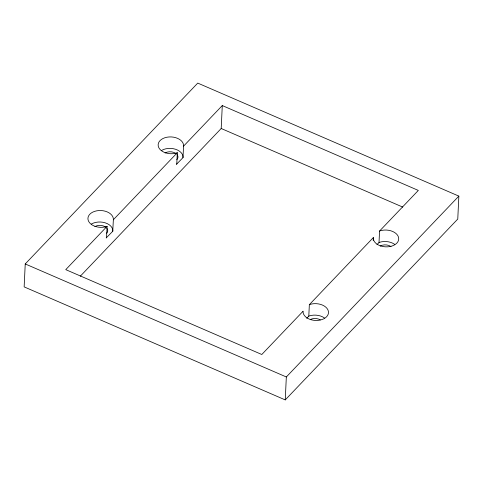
<?xml version="1.0" encoding="UTF-8"?>
<svg xmlns="http://www.w3.org/2000/svg" width="483" height="483" viewBox="0 0 483 483"><rect width="100%" height="100%" fill="white"/><g stroke="black" fill="none" stroke-linecap="round" stroke-linejoin="round"><path stroke-width="0.72" d="M25.231 263.947L24.15 286.884L285.248 399.906L457.769 219.053L458.85 196.116L197.752 83.094L25.231 263.947L286.328 376.969L285.248 399.906M106.544 237.793L107.081 226.322L106.707 226.491A12.739 8.404 2.7 0 1 88.576 221.268A12.739 8.404 2.7 0 1 98.786 210.564A12.739 8.404 2.7 0 1 113.372 219.505L112.756 231.272L106.163 237.962M176.76 164.184L177.303 152.713L176.923 152.882A12.739 8.404 2.7 0 1 158.792 147.659A12.739 8.404 2.7 0 1 169.008 136.955A12.739 8.404 2.7 0 1 183.594 145.896L182.979 157.663L176.386 164.353M80.281 276.228L221.202 128.502L222.283 105.56L418.32 190.423L379.56 231.055L379.016 242.526L376.945 244.694M306.729 318.303L308.8 316.136L309.343 304.664L373.341 237.57L373.208 240.437M112.756 231.272L112.835 230.977A12.739 8.404 2.7 0 0 105.3 222.862A12.739 8.404 2.7 0 0 91.359 224.064M182.979 157.663L183.051 157.361A12.739 8.404 2.7 0 0 175.522 149.253A12.739 8.404 2.7 0 0 161.582 150.448M373.341 237.57L373.268 237.871A12.739 8.404 2.7 0 0 387.855 246.813A12.739 8.404 2.7 0 0 398.07 236.109A12.739 8.404 2.7 0 0 379.934 230.886L379.56 231.055M107.081 226.322L65.76 269.641L261.798 354.498L303.125 311.179L303.052 311.481A12.739 8.404 2.7 0 0 317.639 320.422A12.739 8.404 2.7 0 0 327.848 309.718A12.739 8.404 2.7 0 0 309.718 304.495L309.343 304.664M113.3 219.807L177.303 152.713M183.516 146.198L222.283 105.56M286.328 376.969L458.85 196.116M379.016 242.526L379.397 242.351A12.739 8.404 2.7 0 1 394.696 244.38M308.8 316.136L309.174 315.96A12.739 8.404 2.7 0 1 324.479 317.989M221.202 128.502L402.744 207.086M380.206 246.107A7.643 5.041 2.7 0 1 391.001 246.59M310.484 319.444A7.643 5.041 2.7 0 1 320.301 319.885M106.828 228.181A7.643 5.041 2.7 0 1 106.616 233.217M94.861 226.599A7.643 5.041 2.7 0 1 105.656 227.082M177.044 154.572A7.643 5.041 2.7 0 1 176.832 159.607M165.077 152.99A7.643 5.041 2.7 0 1 175.872 153.473"/></g></svg>
